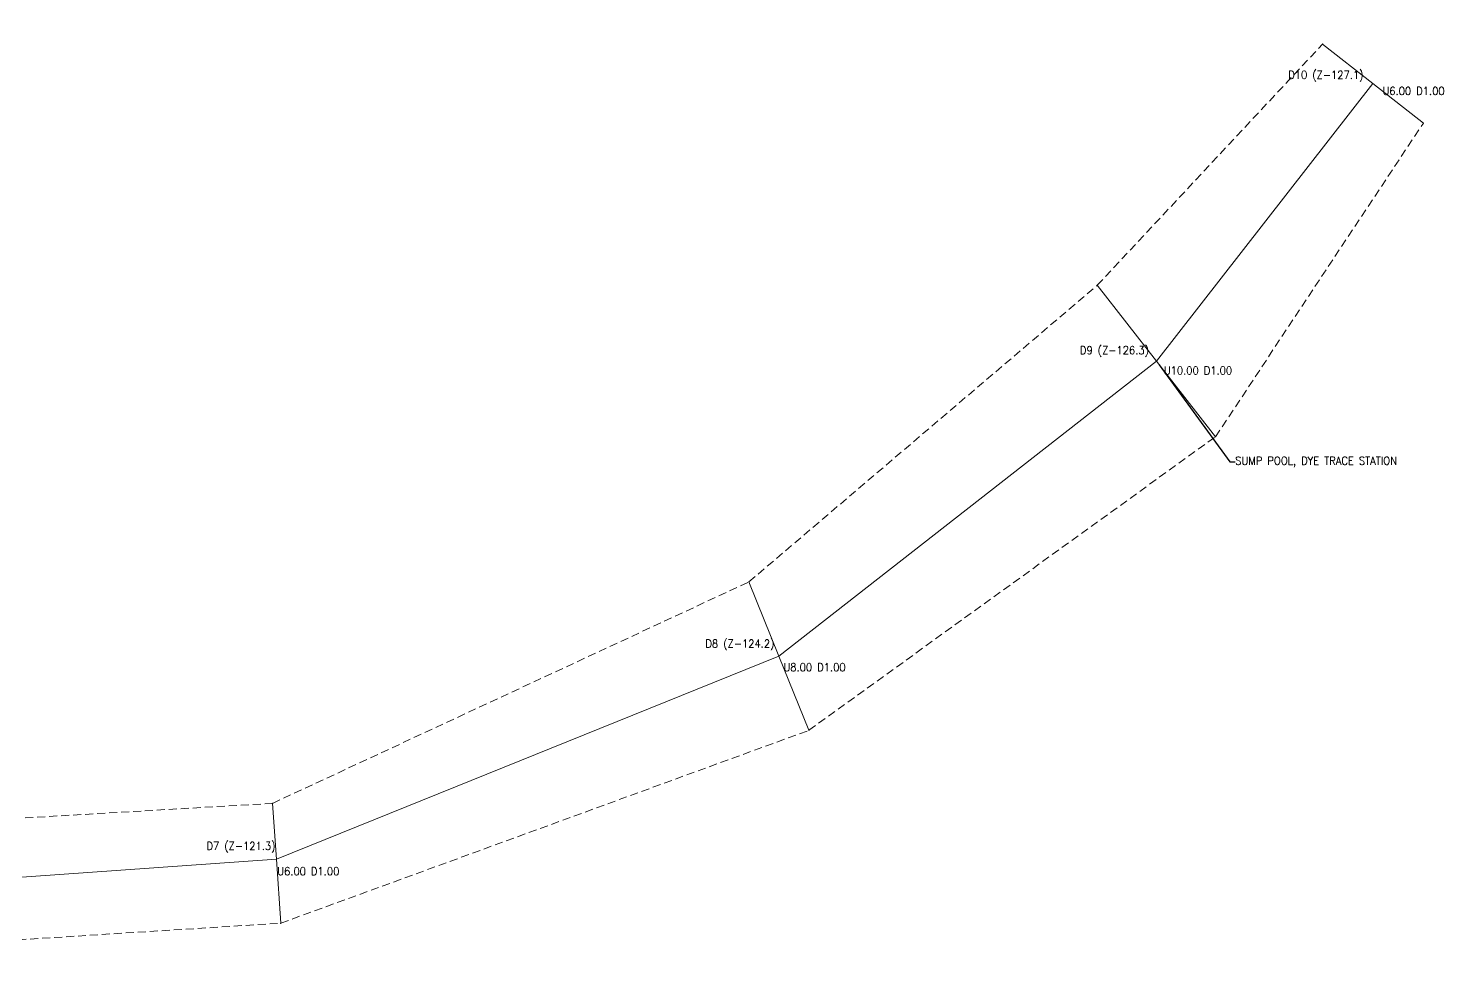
# Model space of a CAD drawing. Header units: feet. Extents: x -352 to 533, y -1323 to 2.
# Drawn here: x 6.9 to 95.3, y -817.9 to -760.2 of the extents above; entities that cross this region are included whole.
import ezdxf

# ---------------------------------------------------------------- set-up
doc = ezdxf.new("R2010")
doc.units = ezdxf.units.FT
doc.header["$MEASUREMENT"] = 0
doc.linetypes.add('DASHED', pattern=[0.75, 0.5, -0.25])
for name, color, linetype, lineweight, true_color in [('CTRL-LRUD', 9, 'Continuous', 9, 0xffc0cb), ('CTRL-LRUD-WALL-LEFT', 8, 'DASHED', 0, 0x808080), ('CTRL-LRUD-WALL-RIGHT', 8, 'DASHED', 0, 0x808080), ('CTRL-SHOTS', 8, 'Continuous', 9, 0x808080), ('CTRL-STATION-LABELS', 1, 'Continuous', 0, 0xff0000), ('CTRL-STATIONS', 1, 'Continuous', 9, 0xff0000), ('NOTES-ANNOTATION', 7, 'Continuous', 18, 0xffffff)]:
    doc.layers.add(name, color=color, linetype=linetype, lineweight=lineweight, true_color=true_color)
doc.styles.get("Standard").update_dxf_attribs({"font": ''})
doc.styles.add('textstyle115', font='')
doc.styles.add('textstyle144', font='')
doc.styles.add('textstyle226', font='')
doc.styles.add('textstyle23', font='')
doc.styles.add('textstyle259', font='')
doc.styles.add('textstyle28', font='')
doc.styles.add('textstyle287', font='')
doc.styles.add('textstyle306', font='')
doc.styles.add('textstyle83', font='')
doc.styles.get('Standard').set_extended_font_data('txt')
doc.styles.get('textstyle115').set_extended_font_data('standard')
doc.styles.get('textstyle144').set_extended_font_data('standard')
doc.styles.get('textstyle226').set_extended_font_data('standard')
doc.styles.get('textstyle23').set_extended_font_data('standard')
doc.styles.get('textstyle259').set_extended_font_data('standard')
doc.styles.get('textstyle28').set_extended_font_data('standard')
doc.styles.get('textstyle287').set_extended_font_data('standard')
doc.styles.get('textstyle306').set_extended_font_data('standard')
doc.styles.get('textstyle83').set_extended_font_data('standard')
doc.dimstyles.get("Standard").update_dxf_attribs({"dimtxt": 0.083333, "dimasz": 0.083333, "dimexe": 0.041667, "dimexo": 0.020833, "dimgap": 0.020833, "dimtad": 1, "dimtxsty": 'Standard', "dimcen": 2.5, "dimadec": 0, "dimazin": 0, "dimtfac": 1, "dimtmove": 0, "dimatfit": 3, "dimfxl": 1, "dimarcsym": 0})

msp = doc.modelspace()

# ---------------------------------------------------------------- linework, layer by layer
at = {"layer": 'CTRL-LRUD'}
for p, q in [((90.931, -763.635), (87.779, -761.172)), ((90.931, -763.635), (94.083, -766.097)), ((77.395, -780.96), (73.701, -776.232)), ((77.395, -780.96), (81.089, -785.688)), ((53.812, -799.385), (51.939, -794.749)), ((53.812, -799.385), (55.685, -804.021)), ((22.408, -812.073), (22.164, -808.582)), ((22.408, -812.073), (22.687, -816.064))]:
    msp.add_line(p, q, dxfattribs=at)
for p in [(87.779, -761.172), (94.083, -766.097), (73.701, -776.232), (81.089, -785.688), (51.939, -794.749), (55.685, -804.021), (22.164, -808.582), (22.687, -816.064)]:
    msp.add_point(p, dxfattribs=at)
at = {"layer": 'CTRL-LRUD-WALL-LEFT'}
msp.add_lwpolyline([(-60.858, -760.185), (-48.704, -784.761), (-58.236, -786.639), (-32.482, -803.958), (-33.957, -803.985), (-4.518, -810.143), (22.164, -808.582), (51.939, -794.749), (73.701, -776.232), (87.779, -761.172)], dxfattribs=at)
at = {"layer": 'CTRL-LRUD-WALL-RIGHT'}
msp.add_lwpolyline([(-70.64, -762.264), (-55.768, -788.517), (-46.236, -786.639), (-39.377, -809.743), (-37.136, -809.073), (-6.453, -817.905), (22.687, -816.064), (55.685, -804.021), (81.089, -785.688), (94.083, -766.097)], dxfattribs=at)
at = {"layer": 'CTRL-SHOTS'}
for p, q in [((77.395, -780.96), (90.931, -763.635)), ((53.812, -799.385), (77.395, -780.96)), ((22.408, -812.073), (53.812, -799.385)), ((-5.485, -814.024), (22.408, -812.073))]:
    msp.add_line(p, q, dxfattribs=at)
at = {"layer": 'CTRL-STATIONS'}
for p in [(90.931, -763.635), (77.395, -780.96), (53.812, -799.385), (22.408, -812.073)]:
    msp.add_point(p, dxfattribs=at)

# ---------------------------------------------------------------- texts
at = {"layer": 'CTRL-STATION-LABELS', "char_height": 0.5, "width": 100}
for s, insert, attachment_point, style in [('D10 (Z-127.1)', (90.34, -763.173), 6, 'textstyle287'), ('U6.00 D1.00', (91.522, -764.096), 4, 'textstyle306'), ('D9 (Z-126.3)', (76.933, -780.369), 6, 'textstyle259'), ('U10.00 D1.00', (77.857, -781.551), 4, 'textstyle28'), ('D8 (Z-124.2)', (53.531, -798.69), 6, 'textstyle23'), ('U8.00 D1.00', (54.093, -800.081), 4, 'textstyle144'), ('D7 (Z-121.3)', (22.356, -811.325), 6, 'textstyle226'), ('U6.00 D1.00', (22.46, -812.821), 4, 'textstyle83')]:
    msp.add_mtext(s, dxfattribs=dict(at, insert=insert, attachment_point=attachment_point, style=style))
at = {"layer": 'NOTES-ANNOTATION', "insert": (82.32, -787.264), "char_height": 0.5, "width": 100, "attachment_point": 4, "style": 'textstyle115'}
msp.add_mtext('SUMP POOL, DYE TRACE STATION', dxfattribs=at)

# ---------------------------------------------------------------- leaders
at = {"layer": 'NOTES-ANNOTATION'}
msp.add_leader([(77.58, -781.197), (81.987, -787.264), (82.32, -787.264)], dimstyle='Standard', override={"dimscale": 1}, dxfattribs=at)

doc.saveas('drawing.dxf')
